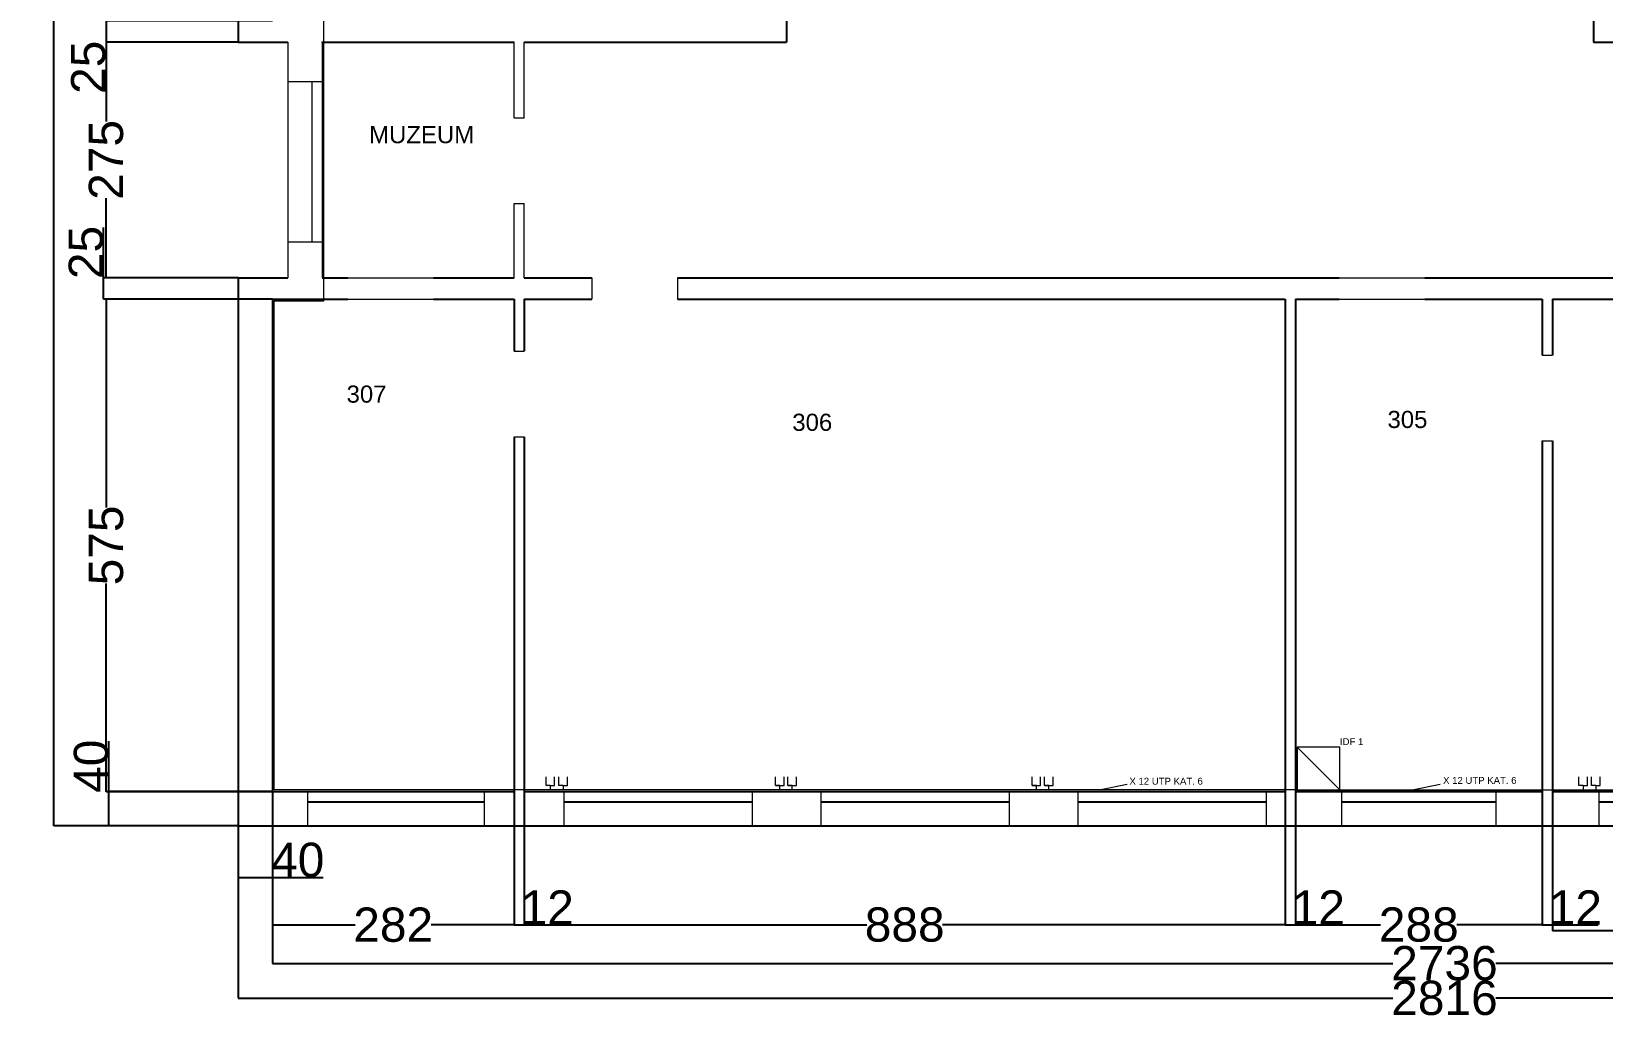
# Model space of a CAD drawing. Header units: inches. Extents: x -264 to 3260, y -2365 to 238.
# Drawn here: x -264 to 1570, y -2365 to -1210 of the extents above; entities that cross this region are included whole.
import ezdxf
from ezdxf.enums import TextEntityAlignment as Align

# ---------------------------------------------------------------- set-up
doc = ezdxf.new("R2010")
doc.units = ezdxf.units.IN
doc.header["$MEASUREMENT"] = 0
doc.layers.get('0').update_dxf_attribs({"lineweight": 0})
doc.layers.get('Defpoints').update_dxf_attribs({"lineweight": 0})
for name, color, linetype, lineweight in [('Gniazda', 6, 'Continuous', 0), ('Gniazda ucz.', 3, 'Continuous', 0), ('Kabel', 2, 'Continuous', 0), ('nazwy', 5, 'Continuous', 30), ('Opisy', 254, 'Continuous', 0), ('Przewiercenia', 42, 'Continuous', 0), ('Szafy', 4, 'Continuous', 0), ('wymiarowanie', 252, 'Continuous', 15), ('ściany', 7, 'Continuous', 35)]:
    doc.layers.add(name, color=color, linetype=linetype, lineweight=lineweight)
doc.styles.get("Standard").update_dxf_attribs({"font": 'arial.ttf', "height": 8})
doc.dimstyles.get("Standard").update_dxf_attribs({"dimtxt": 40, "dimasz": 0.2, "dimexe": 0.2, "dimexo": 0.05, "dimgap": 0.09, "dimtad": 0, "dimdec": 0, "dimzin": 0, "dimdsep": 46, "dimtxsty": 'Standard', "dimblk": 'VDDIM_DEFAULT', "dimcen": 0.09, "dimclre": 256, "dimclrt": 7, "dimadec": 0, "dimazin": 0, "dimtfac": 1, "dimtdec": 4, "dimtix": 1, "dimtmove": 0, "dimatfit": 3, "dimfxl": 0, "dimtolj": 1, "dimtzin": 0, "dimarcsym": 0})

# ---------------------------------------------------------------- blocks, each defined once
blk = doc.blocks.new('VDDIM_DEFAULT')
at = {"linetype": 'Continuous'}
blk.add_hatch(color=0, dxfattribs=at).paths.add_polyline_path([(0, 0), (-1, -0.1665), (-1, 0.1665)], flags=0)
at = {"color": 0, "linetype": 'Continuous'}
blk.add_lwpolyline([(0, 0), (-1, -0.1665), (-1, 0.1665), (0, 0)], dxfattribs=at)
blk = doc.blocks.new('*D52')
at = {"layer": 'Defpoints', "color": 0}
for p in [(-23, -2138), (2793, -2138), (2793, -2339)]:
    blk.add_point(p, dxfattribs=at)
at = {"layer": 'wymiarowanie', "lineweight": -2}
for p, q in [((-23, -2138.1), (-23, -2339.2)), ((2793, -2138), (2793, -2339.2))]:
    blk.add_line(p, q, dxfattribs=at)
at = {"layer": 'wymiarowanie', "color": 0, "lineweight": -2}
for p, q in [((-22.8, -2339), (1324.9, -2339)), ((2792.8, -2339), (1445.1, -2339))]:
    blk.add_line(p, q, dxfattribs=at)
at = {"layer": 'wymiarowanie', "color": 0, "lineweight": -2, "xscale": 0.2, "yscale": 0.2, "zscale": 0.2, "rotation": 180}
blk.add_blockref('VDDIM_DEFAULT', (-23, -2339), dxfattribs=at)
at = {"layer": 'wymiarowanie', "color": 0, "lineweight": -2, "xscale": 0.2, "yscale": 0.2, "zscale": 0.2}
blk.add_blockref('VDDIM_DEFAULT', (2793, -2339), dxfattribs=at)
at = {"layer": 'wymiarowanie', "color": 7, "insert": (1385, -2339), "char_height": 40, "attachment_point": 5}
blk.add_mtext('\\A1;2816', dxfattribs=at)
blk = doc.blocks.new('*D53')
at = {"layer": 'Defpoints', "color": 0}
for p in [(17, -2098), (2753, -2098), (2753, -2298.5)]:
    blk.add_point(p, dxfattribs=at)
at = {"layer": 'wymiarowanie', "lineweight": -2}
for p, q in [((17, -2098.1), (17, -2298.7)), ((2753, -2098.1), (2753, -2298.7))]:
    blk.add_line(p, q, dxfattribs=at)
at = {"layer": 'wymiarowanie', "color": 0, "lineweight": -2}
for p, q in [((17.2, -2298.5), (1324.9, -2298.5)), ((2752.8, -2298.5), (1445.1, -2298.5))]:
    blk.add_line(p, q, dxfattribs=at)
at = {"layer": 'wymiarowanie', "color": 0, "lineweight": -2, "xscale": 0.2, "yscale": 0.2, "zscale": 0.2, "rotation": 180}
blk.add_blockref('VDDIM_DEFAULT', (17, -2298.5), dxfattribs=at)
at = {"layer": 'wymiarowanie', "color": 0, "lineweight": -2, "xscale": 0.2, "yscale": 0.2, "zscale": 0.2}
blk.add_blockref('VDDIM_DEFAULT', (2753, -2298.5), dxfattribs=at)
at = {"layer": 'wymiarowanie', "color": 7, "insert": (1385, -2298.5), "char_height": 40, "attachment_point": 5}
blk.add_mtext('\\A1;2736', dxfattribs=at)
blk = doc.blocks.new('*D54')
at = {"layer": 'Defpoints', "color": 0}
for p in [(17, -2098), (-23, -2138.1), (17, -2198.4)]:
    blk.add_point(p, dxfattribs=at)
at = {"layer": 'wymiarowanie', "lineweight": -2}
for p, q in [((17, -2098.1), (17, -2198.6)), ((-23, -2138.1), (-23, -2198.6))]:
    blk.add_line(p, q, dxfattribs=at)
at = {"layer": 'wymiarowanie', "color": 0, "lineweight": -2}
for p, q in [((-22.8, -2198.4), (16.8, -2198.4)), ((17, -2198.4), (76.1, -2198.4))]:
    blk.add_line(p, q, dxfattribs=at)
at = {"layer": 'wymiarowanie', "color": 0, "lineweight": -2, "xscale": 0.2, "yscale": 0.2, "zscale": 0.2, "rotation": 180}
blk.add_blockref('VDDIM_DEFAULT', (-23, -2198.4), dxfattribs=at)
at = {"layer": 'wymiarowanie', "color": 0, "lineweight": -2, "xscale": 0.2, "yscale": 0.2, "zscale": 0.2}
blk.add_blockref('VDDIM_DEFAULT', (17, -2198.4), dxfattribs=at)
at = {"layer": 'wymiarowanie', "color": 7, "insert": (46.6, -2177.9), "char_height": 40, "attachment_point": 5}
blk.add_mtext('\\A1;40', dxfattribs=at)
blk = doc.blocks.new('*D55')
at = {"layer": 'Defpoints', "color": 0}
for p in [(17, -2098.1), (299, -2098.1), (299, -2253.6)]:
    blk.add_point(p, dxfattribs=at)
at = {"layer": 'wymiarowanie', "lineweight": -2}
for p, q in [((17, -2098.1), (17, -2253.8)), ((299, -2098.1), (299, -2253.8))]:
    blk.add_line(p, q, dxfattribs=at)
at = {"layer": 'wymiarowanie', "color": 0, "lineweight": -2}
for p, q in [((17.2, -2253.6), (113.7, -2253.6)), ((298.8, -2253.6), (202.3, -2253.6))]:
    blk.add_line(p, q, dxfattribs=at)
at = {"layer": 'wymiarowanie', "color": 0, "lineweight": -2, "xscale": 0.2, "yscale": 0.2, "zscale": 0.2, "rotation": 180}
blk.add_blockref('VDDIM_DEFAULT', (17, -2253.6), dxfattribs=at)
at = {"layer": 'wymiarowanie', "color": 0, "lineweight": -2, "xscale": 0.2, "yscale": 0.2, "zscale": 0.2}
blk.add_blockref('VDDIM_DEFAULT', (299, -2253.6), dxfattribs=at)
at = {"layer": 'wymiarowanie', "color": 7, "insert": (158, -2253.6), "char_height": 40, "attachment_point": 5}
blk.add_mtext('\\A1;282', dxfattribs=at)
blk = doc.blocks.new('*D56')
at = {"layer": 'Defpoints', "color": 0}
for p in [(299, -2098.1), (311, -2098), (311, -2253.4)]:
    blk.add_point(p, dxfattribs=at)
at = {"layer": 'wymiarowanie', "lineweight": -2}
for p, q in [((299, -2098.2), (299, -2253.6)), ((311, -2098.1), (311, -2253.6))]:
    blk.add_line(p, q, dxfattribs=at)
at = {"layer": 'wymiarowanie', "color": 0, "lineweight": -2}
for p, q in [((299.2, -2253.4), (310.8, -2253.4)), ((311, -2253.4), (364.4, -2253.4))]:
    blk.add_line(p, q, dxfattribs=at)
at = {"layer": 'wymiarowanie', "color": 0, "lineweight": -2, "xscale": 0.2, "yscale": 0.2, "zscale": 0.2, "rotation": 180}
blk.add_blockref('VDDIM_DEFAULT', (299, -2253.4), dxfattribs=at)
at = {"layer": 'wymiarowanie', "color": 0, "lineweight": -2, "xscale": 0.2, "yscale": 0.2, "zscale": 0.2}
blk.add_blockref('VDDIM_DEFAULT', (311, -2253.4), dxfattribs=at)
at = {"layer": 'wymiarowanie', "color": 7, "insert": (337.8, -2233.3), "char_height": 40, "attachment_point": 5}
blk.add_mtext('\\A1;12', dxfattribs=at)
blk = doc.blocks.new('*D57')
at = {"layer": 'Defpoints', "color": 0}
for p in [(311, -2098.1), (1199, -2098), (1199, -2253.4)]:
    blk.add_point(p, dxfattribs=at)
at = {"layer": 'wymiarowanie', "lineweight": -2}
for p, q in [((311, -2098.1), (311, -2253.6)), ((1199, -2098.1), (1199, -2253.6))]:
    blk.add_line(p, q, dxfattribs=at)
at = {"layer": 'wymiarowanie', "color": 0, "lineweight": -2}
for p, q in [((311.2, -2253.4), (710.7, -2253.4)), ((1198.8, -2253.4), (799.3, -2253.4))]:
    blk.add_line(p, q, dxfattribs=at)
at = {"layer": 'wymiarowanie', "color": 0, "lineweight": -2, "xscale": 0.2, "yscale": 0.2, "zscale": 0.2, "rotation": 180}
blk.add_blockref('VDDIM_DEFAULT', (311, -2253.4), dxfattribs=at)
at = {"layer": 'wymiarowanie', "color": 0, "lineweight": -2, "xscale": 0.2, "yscale": 0.2, "zscale": 0.2}
blk.add_blockref('VDDIM_DEFAULT', (1199, -2253.4), dxfattribs=at)
at = {"layer": 'wymiarowanie', "color": 7, "insert": (755, -2253.4), "char_height": 40, "attachment_point": 5}
blk.add_mtext('\\A1;888', dxfattribs=at)
blk = doc.blocks.new('*D58')
at = {"layer": 'Defpoints', "color": 0}
for p in [(1199, -2098), (1211, -2098), (1211, -2253.4)]:
    blk.add_point(p, dxfattribs=at)
at = {"layer": 'wymiarowanie', "lineweight": -2}
for p, q in [((1199, -2098.1), (1199, -2253.6)), ((1211, -2098.1), (1211, -2253.6))]:
    blk.add_line(p, q, dxfattribs=at)
at = {"layer": 'wymiarowanie', "color": 0, "lineweight": -2}
for p, q in [((1199.2, -2253.4), (1210.8, -2253.4)), ((1211, -2253.4), (1264.4, -2253.4))]:
    blk.add_line(p, q, dxfattribs=at)
at = {"layer": 'wymiarowanie', "color": 0, "lineweight": -2, "xscale": 0.2, "yscale": 0.2, "zscale": 0.2, "rotation": 180}
blk.add_blockref('VDDIM_DEFAULT', (1199, -2253.4), dxfattribs=at)
at = {"layer": 'wymiarowanie', "color": 0, "lineweight": -2, "xscale": 0.2, "yscale": 0.2, "zscale": 0.2}
blk.add_blockref('VDDIM_DEFAULT', (1211, -2253.4), dxfattribs=at)
at = {"layer": 'wymiarowanie', "color": 7, "insert": (1237.8, -2233.3), "char_height": 40, "attachment_point": 5}
blk.add_mtext('\\A1;12', dxfattribs=at)
blk = doc.blocks.new('*D59')
at = {"layer": 'Defpoints', "color": 0}
for p in [(1211, -2098), (1499, -2098), (1499, -2253.4)]:
    blk.add_point(p, dxfattribs=at)
at = {"layer": 'wymiarowanie', "lineweight": -2}
for p, q in [((1211, -2098.1), (1211, -2253.6)), ((1499, -2098.1), (1499, -2253.6))]:
    blk.add_line(p, q, dxfattribs=at)
at = {"layer": 'wymiarowanie', "color": 0, "lineweight": -2}
for p, q in [((1211.2, -2253.4), (1310.4, -2253.4)), ((1498.8, -2253.4), (1399.6, -2253.4))]:
    blk.add_line(p, q, dxfattribs=at)
at = {"layer": 'wymiarowanie', "color": 0, "lineweight": -2, "xscale": 0.2, "yscale": 0.2, "zscale": 0.2, "rotation": 180}
blk.add_blockref('VDDIM_DEFAULT', (1211, -2253.4), dxfattribs=at)
at = {"layer": 'wymiarowanie', "color": 0, "lineweight": -2, "xscale": 0.2, "yscale": 0.2, "zscale": 0.2}
blk.add_blockref('VDDIM_DEFAULT', (1499, -2253.4), dxfattribs=at)
at = {"layer": 'wymiarowanie', "color": 7, "insert": (1355, -2253.4), "char_height": 40, "attachment_point": 5}
blk.add_mtext('\\A1;288', dxfattribs=at)
blk = doc.blocks.new('*D60')
at = {"layer": 'Defpoints', "color": 0}
for p in [(1499, -2098), (1511, -2098), (1511, -2253.4)]:
    blk.add_point(p, dxfattribs=at)
at = {"layer": 'wymiarowanie', "lineweight": -2}
for p, q in [((1499, -2098.1), (1499, -2253.6)), ((1511, -2098.1), (1511, -2253.6))]:
    blk.add_line(p, q, dxfattribs=at)
at = {"layer": 'wymiarowanie', "color": 0, "lineweight": -2}
for p, q in [((1499.2, -2253.4), (1510.8, -2253.4)), ((1511, -2253.4), (1564.4, -2253.4))]:
    blk.add_line(p, q, dxfattribs=at)
at = {"layer": 'wymiarowanie', "color": 0, "lineweight": -2, "xscale": 0.2, "yscale": 0.2, "zscale": 0.2, "rotation": 180}
blk.add_blockref('VDDIM_DEFAULT', (1499, -2253.4), dxfattribs=at)
at = {"layer": 'wymiarowanie', "color": 0, "lineweight": -2, "xscale": 0.2, "yscale": 0.2, "zscale": 0.2}
blk.add_blockref('VDDIM_DEFAULT', (1511, -2253.4), dxfattribs=at)
at = {"layer": 'wymiarowanie', "color": 7, "insert": (1537.8, -2233.3), "char_height": 40, "attachment_point": 5}
blk.add_mtext('\\A1;12', dxfattribs=at)
blk = doc.blocks.new('*D61')
at = {"layer": 'Defpoints', "color": 0}
for p in [(1511, -2098.1), (2399, -2098.1), (2399, -2260.3)]:
    blk.add_point(p, dxfattribs=at)
at = {"layer": 'wymiarowanie', "lineweight": -2}
for p, q in [((1511, -2098.1), (1511, -2260.5)), ((2399, -2098.1), (2399, -2260.5))]:
    blk.add_line(p, q, dxfattribs=at)
at = {"layer": 'wymiarowanie', "color": 0, "lineweight": -2}
for p, q in [((1511.2, -2260.3), (1910.7, -2260.3)), ((2398.8, -2260.3), (1999.3, -2260.3))]:
    blk.add_line(p, q, dxfattribs=at)
at = {"layer": 'wymiarowanie', "color": 0, "lineweight": -2, "xscale": 0.2, "yscale": 0.2, "zscale": 0.2, "rotation": 180}
blk.add_blockref('VDDIM_DEFAULT', (1511, -2260.3), dxfattribs=at)
at = {"layer": 'wymiarowanie', "color": 0, "lineweight": -2, "xscale": 0.2, "yscale": 0.2, "zscale": 0.2}
blk.add_blockref('VDDIM_DEFAULT', (2399, -2260.3), dxfattribs=at)
at = {"layer": 'wymiarowanie', "color": 7, "insert": (1955, -2260.3), "char_height": 40, "attachment_point": 5}
blk.add_mtext('\\A1;888', dxfattribs=at)
blk = doc.blocks.new('*D86')
at = {"layer": 'Defpoints', "color": 0}
for p in [(-238, 18.1), (-23, 18.1), (-23, -2138)]:
    blk.add_point(p, dxfattribs=at)
at = {"layer": 'wymiarowanie', "lineweight": -2}
for p, q in [((-23.05, 18.1), (-238.2, 18.1)), ((-23.05, -2138), (-238.2, -2138))]:
    blk.add_line(p, q, dxfattribs=at)
at = {"layer": 'wymiarowanie', "color": 0, "lineweight": -2}
for p, q in [((-238, 17.9), (-238, -999.86)), ((-238, -2137.8), (-238, -1120.04))]:
    blk.add_line(p, q, dxfattribs=at)
at = {"layer": 'wymiarowanie', "color": 0, "lineweight": -2, "xscale": 0.2, "yscale": 0.2, "zscale": 0.2}
for p, rotation in [((-238, 18.1), 89.99999999999991), ((-238, -2138), 269.9999999999999)]:
    blk.add_blockref('VDDIM_DEFAULT', p, dxfattribs=dict(at, rotation=rotation))
at = {"layer": 'wymiarowanie', "color": 7, "insert": (-238, -1059.95), "char_height": 40, "attachment_point": 5, "rotation": 90}
blk.add_mtext('\\A1;2156', dxfattribs=at)
blk = doc.blocks.new('*D87')
at = {"layer": 'Defpoints', "color": 0}
for p in [(-174, -2098), (17, -2098), (-23.05, -2138)]:
    blk.add_point(p, dxfattribs=at)
at = {"layer": 'wymiarowanie', "color": 0, "lineweight": -2}
for p, q in [((-174, -2098), (-174, -2038.94)), ((-174, -2137.8), (-174, -2098.2))]:
    blk.add_line(p, q, dxfattribs=at)
at = {"layer": 'wymiarowanie', "lineweight": -2}
for p, q in [((16.95, -2098), (-174.2, -2098)), ((-23.1, -2138), (-174.2, -2138))]:
    blk.add_line(p, q, dxfattribs=at)
at = {"layer": 'wymiarowanie', "color": 0, "lineweight": -2, "xscale": 0.2, "yscale": 0.2, "zscale": 0.2}
for p, rotation in [((-174, -2098), 89.9999999999999), ((-174, -2138), 269.9999999999999)]:
    blk.add_blockref('VDDIM_DEFAULT', p, dxfattribs=dict(at, rotation=rotation))
at = {"layer": 'wymiarowanie', "color": 7, "insert": (-194.51, -2068.37), "char_height": 40, "attachment_point": 5, "rotation": 90}
blk.add_mtext('\\A1;40', dxfattribs=at)
blk = doc.blocks.new('*D88')
at = {"layer": 'Defpoints', "color": 0}
for p in [(-177, -1523), (17, -1523), (17, -2098.1)]:
    blk.add_point(p, dxfattribs=at)
at = {"layer": 'wymiarowanie', "lineweight": -2}
for p, q in [((16.95, -1523), (-177.2, -1523)), ((16.95, -2098.1), (-177.2, -2098.1))]:
    blk.add_line(p, q, dxfattribs=at)
at = {"layer": 'wymiarowanie', "color": 0, "lineweight": -2}
for p, q in [((-177, -1523.2), (-177, -1766.18)), ((-177, -2097.9), (-177, -1854.92))]:
    blk.add_line(p, q, dxfattribs=at)
at = {"layer": 'wymiarowanie', "color": 0, "lineweight": -2, "xscale": 0.2, "yscale": 0.2, "zscale": 0.2}
for p, rotation in [((-177, -1523), 89.99999999999993), ((-177, -2098.1), 269.9999999999999)]:
    blk.add_blockref('VDDIM_DEFAULT', p, dxfattribs=dict(at, rotation=rotation))
at = {"layer": 'wymiarowanie', "color": 7, "insert": (-177, -1810.55), "char_height": 40, "attachment_point": 5, "rotation": 90}
blk.add_mtext('\\A1;575', dxfattribs=at)
blk = doc.blocks.new('*D89')
at = {"layer": 'Defpoints', "color": 0}
for p in [(-180, -1498), (-23, -1498), (17, -1523)]:
    blk.add_point(p, dxfattribs=at)
at = {"layer": 'wymiarowanie', "color": 0, "lineweight": -2}
for p, q in [((-180, -1498), (-180, -1439.42)), ((-180, -1522.8), (-180, -1498.2))]:
    blk.add_line(p, q, dxfattribs=at)
at = {"layer": 'wymiarowanie', "lineweight": -2}
for p, q in [((-23.05, -1498), (-180.2, -1498)), ((16.95, -1523), (-180.2, -1523))]:
    blk.add_line(p, q, dxfattribs=at)
at = {"layer": 'wymiarowanie', "color": 0, "lineweight": -2, "xscale": 0.2, "yscale": 0.2, "zscale": 0.2}
for p, rotation in [((-180, -1498), 89.99999999999993), ((-180, -1523), 269.9999999999999)]:
    blk.add_blockref('VDDIM_DEFAULT', p, dxfattribs=dict(at, rotation=rotation))
at = {"layer": 'wymiarowanie', "color": 7, "insert": (-200.51, -1468.61), "char_height": 40, "attachment_point": 5, "rotation": 90}
blk.add_mtext('\\A1;25', dxfattribs=at)
blk = doc.blocks.new('*D90')
at = {"layer": 'Defpoints', "color": 0}
for p in [(-177, -1223), (-23, -1223), (-23, -1498)]:
    blk.add_point(p, dxfattribs=at)
at = {"layer": 'wymiarowanie', "lineweight": -2}
for p, q in [((-23.05, -1223), (-177.2, -1223)), ((-23.05, -1498), (-177.2, -1498))]:
    blk.add_line(p, q, dxfattribs=at)
at = {"layer": 'wymiarowanie', "color": 0, "lineweight": -2}
for p, q in [((-177, -1223.2), (-177, -1315.79)), ((-177, -1497.8), (-177, -1405.21))]:
    blk.add_line(p, q, dxfattribs=at)
at = {"layer": 'wymiarowanie', "color": 0, "lineweight": -2, "xscale": 0.2, "yscale": 0.2, "zscale": 0.2}
for p, rotation in [((-177, -1223), 89.99999999999991), ((-177, -1498), 269.9999999999999)]:
    blk.add_blockref('VDDIM_DEFAULT', p, dxfattribs=dict(at, rotation=rotation))
at = {"layer": 'wymiarowanie', "color": 7, "insert": (-177, -1360.5), "char_height": 40, "attachment_point": 5, "rotation": 90}
blk.add_mtext('\\A1;275', dxfattribs=at)
blk = doc.blocks.new('*D91')
at = {"layer": 'Defpoints', "color": 0}
for p in [(17, -1198), (-177.2, -1223), (-23, -1223)]:
    blk.add_point(p, dxfattribs=at)
at = {"layer": 'wymiarowanie', "lineweight": -2}
for p, q in [((16.95, -1198), (-177.4, -1198)), ((-23.05, -1223), (-177.4, -1223))]:
    blk.add_line(p, q, dxfattribs=at)
at = {"layer": 'wymiarowanie', "color": 0, "lineweight": -2}
for p, q in [((-177.2, -1198.2), (-177.2, -1222.8)), ((-177.2, -1223), (-177.2, -1281.58))]:
    blk.add_line(p, q, dxfattribs=at)
at = {"layer": 'wymiarowanie', "color": 0, "lineweight": -2, "xscale": 0.2, "yscale": 0.2, "zscale": 0.2}
for p, rotation in [((-177.2, -1198), 89.99999999999993), ((-177.2, -1223), 269.9999999999999)]:
    blk.add_blockref('VDDIM_DEFAULT', p, dxfattribs=dict(at, rotation=rotation))
at = {"layer": 'wymiarowanie', "color": 7, "insert": (-197.71, -1252.39), "char_height": 40, "attachment_point": 5, "rotation": 90}
blk.add_mtext('\\A1;25', dxfattribs=at)
blk = doc.blocks.new('VDRAWCLIP1617954900')
at = {"layer": 'Gniazda ucz.', "linetype": 'Continuous', "lineweight": 0}
for p, q in [((0, 5), (0, 15)), ((5, 5), (0, 5)), ((0, 5), (10, 5)), ((5, 0), (5, 5)), ((10, 5), (10, 15))]:
    blk.add_line(p, q, dxfattribs=at)
blk = doc.blocks.new('VDRAWCLIP1617954937')
at = {"layer": 'Gniazda ucz.', "linetype": 'Continuous', "lineweight": 0}
for p, q in [((14.5, 5), (14.5, 15)), ((19.5, 5), (14.5, 5)), ((14.5, 5), (24.5, 5)), ((19.5, 0), (19.5, 5)), ((24.5, 5), (24.5, 15))]:
    blk.add_line(p, q, dxfattribs=at)
at = {"layer": 'Gniazda ucz.', "linetype": 'Continuous'}
blk.add_blockref('VDRAWCLIP1617954900', (0, 0), dxfattribs=at)
blk = doc.blocks.new('VDRAWCLIP1617955192')
at = {"layer": 'Gniazda ucz.', "linetype": 'Continuous'}
blk.add_blockref('VDRAWCLIP1617954937', (0, 0), dxfattribs=at)
blk = doc.blocks.new('VDRAWCLIP1617955270')
at = {"layer": 'Gniazda', "linetype": 'Continuous'}
blk.add_blockref('VDRAWCLIP1617955192', (0, 0), dxfattribs=at)
blk = doc.blocks.new('VDRAWCLIP1617955277')
at = {"layer": 'Gniazda', "linetype": 'Continuous'}
blk.add_blockref('VDRAWCLIP1617955192', (0, 0), dxfattribs=at)
blk = doc.blocks.new('VDRAWCLIP1617798703')
at = {"layer": 'Gniazda', "linetype": 'Continuous', "lineweight": 0}
for p, q in [((0, 5), (0, 15)), ((5, 5), (0, 5)), ((5, 5), (5, 0)), ((5, 5), (10, 5)), ((10, 5), (10, 15))]:
    blk.add_line(p, q, dxfattribs=at)
blk = doc.blocks.new('VDRAWCLIP1617798856')
at = {"layer": 'Gniazda', "linetype": 'Continuous'}
blk.add_blockref('VDRAWCLIP1617798703', (0, 0), dxfattribs=at)
blk = doc.blocks.new('VDRAWCLIP1617798883')
at = {"layer": 'Gniazda', "linetype": 'Continuous'}
for name, p in [('VDRAWCLIP1617798703', (0, 0.1)), ('VDRAWCLIP1617798856', (14.9, 0))]:
    blk.add_blockref(name, p, dxfattribs=at)
blk = doc.blocks.new('VDRAWCLIP1617955138')
at = {"layer": 'Gniazda', "linetype": 'Continuous'}
blk.add_blockref('VDRAWCLIP1617798883', (0, 0), dxfattribs=at)
blk = doc.blocks.new('VDRAWCLIP1617955368')
at = {"layer": 'Gniazda ucz.', "linetype": 'Continuous'}
blk.add_blockref('VDRAWCLIP1617955138', (0, 0), dxfattribs=at)
blk = doc.blocks.new('VDRAWCLIP1617955377')
at = {"layer": 'Gniazda ucz.', "linetype": 'Continuous'}
blk.add_blockref('VDRAWCLIP1617955368', (0, 0), dxfattribs=at)
blk = doc.blocks.new('VDRAWCLIP1617955384')
at = {"layer": 'Gniazda ucz.', "linetype": 'Continuous'}
blk.add_blockref('VDRAWCLIP1617955368', (0, 0), dxfattribs=at)
blk = doc.blocks.new('VDRAWCLIP1618071948')
at = {"layer": 'Opisy', "linetype": 'Continuous', "lineweight": 0}
blk.add_text('X 12 UTP KAT. 6', height=8, dxfattribs=at).set_placement((0, 0), align=Align.BOTTOM_LEFT)
blk = doc.blocks.new('VDRAWCLIP1618072011')
at = {"layer": 'Opisy', "linetype": 'Continuous', "lineweight": 0}
blk.add_line((30.8, 6.2), (0, 0), dxfattribs=at)

msp = doc.modelspace()

# ---------------------------------------------------------------- linework, layer by layer
at = {"layer": 'Kabel', "linetype": 'Continuous', "lineweight": 0}
for p, q in [((77, -1498), (77, -1223)), ((19, -2096), (19, -1525)), ((19, -1525), (77, -1525)), ((299, -2096), (19, -2096)), ((1199, -2096), (311, -2096)), ((1211, -2096), (1499, -2096)), ((1511, -2096), (2397, -2096))]:
    msp.add_line(p, q, dxfattribs=at)
at = {"layer": 'Opisy', "linetype": 'Continuous', "lineweight": 0}
msp.add_line((1014.8, -2089.8), (983.9, -2096), dxfattribs=at)
at = {"layer": 'Przewiercenia', "linetype": 'Continuous', "lineweight": 0}
for p, q in [((77, -1223), (77, -1198)), ((77, -1525), (77, -1498)), ((311, -2096), (299, -2096)), ((1211, -2096), (1199, -2096)), ((1499, -2096), (1511, -2096))]:
    msp.add_line(p, q, dxfattribs=at)
at = {"layer": 'Szafy', "linetype": 'Continuous', "lineweight": 0}
for p, q in [((1263, -2046), (1213, -2046)), ((1213, -2046), (1213, -2096)), ((1213, -2046), (1263, -2096)), ((1263, -2096), (1263, -2046)), ((1213, -2096), (1263, -2096))]:
    msp.add_line(p, q, dxfattribs=at)
at = {"layer": 'ściany', "lineweight": 25}
for p, q in [((-23, 18), (-23, -1223)), ((617, -468), (617, -1223)), ((-23, -1498), (-23, -2138)), ((17, -1523), (17, -2098)), ((299, -1523), (299, -1583.8)), ((311, -1523), (311, -1583.8)), ((1199, -1523), (1199, -2098)), ((1211, -1523), (1211, -2098)), ((1499, -1523), (1499, -1588.3)), ((1511, -1523), (1511, -1588.3)), ((299, -1683.8), (299, -2098)), ((311, -1683.8), (311, -2098)), ((1499, -1688.3), (1499, -2098)), ((1511, -1688.3), (1511, -2098))]:
    msp.add_line(p, q, dxfattribs=at)
at = {"layer": 'ściany', "linetype": 'Continuous', "lineweight": 25}
for p, q in [((1559, -623), (1559, -1223)), ((-23, -1223), (35, -1223)), ((75, -1223), (299, -1223)), ((311, -1223), (617, -1223)), ((1559, -1223), (2316.9, -1223)), ((-23, -1498), (35, -1498)), ((75, -1498), (105, -1498)), ((205, -1498), (299, -1498)), ((311, -1498), (390, -1498)), ((490, -1498), (1262, -1498)), ((1362, -1498), (1598.5, -1498)), ((17, -1523), (105, -1523)), ((205, -1523), (299, -1523)), ((311, -1523), (390, -1523)), ((490, -1523), (1199, -1523)), ((1211, -1523), (1262, -1523)), ((1362, -1523), (1499, -1523)), ((1511, -1523), (1597.7, -1523)), ((17, -2098), (299, -2098)), ((311, -2098), (1199, -2098)), ((1211, -2098), (1499, -2098)), ((1511, -2098), (2399, -2098)), ((58, -2110), (264, -2110)), ((357, -2110), (577, -2110)), ((657, -2110), (877, -2110)), ((957, -2110), (1177, -2110)), ((1265, -2110), (1445, -2110)), ((1565, -2110), (1785, -2110)), ((-23, -2138), (2793, -2138)), ((-23, -2138), (2793, -2138))]:
    msp.add_line(p, q, dxfattribs=at)
at = {"layer": 'ściany', "linetype": 'Continuous', "lineweight": 0}
for p, q in [((35, -1223), (35, -1498)), ((75, -1223), (75, -1498)), ((299, -1311.3), (299, -1223)), ((311, -1311.7), (311, -1223)), ((35, -1269), (75, -1269)), ((63, -1269), (63, -1456)), ((299, -1311.3), (311, -1311.3)), ((299, -1498), (299, -1411.3)), ((299, -1411.3), (311, -1411.3)), ((311, -1498), (311, -1411.3)), ((35, -1456), (75, -1456)), ((105, -1498), (205, -1498)), ((390, -1498), (390, -1523)), ((490, -1498), (490, -1523)), ((1262, -1498), (1362, -1498)), ((105, -1523), (205, -1523)), ((1262, -1523), (1362, -1523)), ((299, -1583.8), (311, -1583.8)), ((1499, -1588.3), (1511, -1588.3)), ((299, -1683.8), (311, -1683.8)), ((1499, -1688.3), (1511, -1688.3)), ((58, -2098), (58, -2138)), ((264, -2098), (264, -2138)), ((357, -2098), (357, -2138)), ((577, -2098), (577, -2138)), ((657, -2098), (657, -2138)), ((877, -2098), (877, -2138)), ((957, -2098), (957, -2138)), ((1177, -2098), (1177, -2138)), ((1265, -2098), (1265, -2138)), ((1445, -2098), (1445, -2138)), ((1565, -2098), (1565, -2138))]:
    msp.add_line(p, q, dxfattribs=at)
for p in [(-23, -1223), (75, -1223), (5, -1498), (5, -1498), (5, -1498)]:
    msp.add_point(p, dxfattribs=at)

# ---------------------------------------------------------------- block references
at = {"layer": 'Gniazda ucz.', "linetype": 'Continuous'}
for name, p in [('VDRAWCLIP1617955384', (336.4, -2095.9)), ('VDRAWCLIP1617955277', (604.2, -2095.9)), ('VDRAWCLIP1617955270', (903.7, -2095.9)), ('VDRAWCLIP1617955377', (1541.9, -2095.9))]:
    msp.add_blockref(name, p, dxfattribs=at)
at = {"layer": 'Opisy', "linetype": 'Continuous'}
for name, p in [('VDRAWCLIP1618072011', (1349.1, -2096)), ('VDRAWCLIP1618071948', (1383.4, -2091.3))]:
    msp.add_blockref(name, p, dxfattribs=at)

# ---------------------------------------------------------------- texts
at = {"layer": 'nazwy', "linetype": 'Continuous', "lineweight": 0}
for s, p in [('MUZEUM', (129.9, -1347)), ('307', (103.6, -1649.9)), ('306', (623.8, -1682.8)), ('305', (1318.5, -1679.5))]:
    msp.add_text(s, height=20, dxfattribs=at).set_placement(p, align=Align.BOTTOM_LEFT)
at = {"layer": 'Opisy', "linetype": 'Continuous', "lineweight": 0}
for s, p in [('IDF 1', (1263, -2046)), ('X 12 UTP KAT. 6', (1017.3, -2092.2))]:
    msp.add_text(s, height=8, dxfattribs=at).set_placement(p, align=Align.BOTTOM_LEFT)

# ---------------------------------------------------------------- dimensions: what is measured, and where the dimension line sits
at = {"layer": 'wymiarowanie', "linetype": 'Continuous', "lineweight": 0}
for base, p1, p2, picture, middle in [((-238, 18.1), (-23, -2138), (-23, 18.1), '*D86', (-238, -1060)), ((-177.2, -1223), (17, -1198), (-23, -1223), '*D91', (-197.7, -1252.4)), ((-177, -1223), (-23, -1498), (-23, -1223), '*D90', (-177, -1360.5)), ((-180, -1498), (17, -1523), (-23, -1498), '*D89', (-200.5, -1468.6)), ((-177, -1523), (17, -2098.1), (17, -1523), '*D88', (-177, -1810.5)), ((-174, -2098), (-23.1, -2138), (17, -2098), '*D87', (-194.5, -2068.4))]:
    dim = msp.add_linear_dim(base=base, p1=p1, p2=p2, angle=90, dimstyle='Standard', dxfattribs=at)
    dim.commit()
    dim.dimension.update_dxf_attribs({"geometry": picture, "text_midpoint": middle})
for base, p1, p2, picture, middle in [((17, -2198.4), (-23, -2138.1), (17, -2098), '*D54', (46.6, -2177.9)), ((2753, -2298.5), (17, -2098), (2753, -2098), '*D53', (1385, -2298.5)), ((299, -2253.6), (17, -2098.1), (299, -2098.1), '*D55', (158, -2253.6)), ((311, -2253.4), (299, -2098.1), (311, -2098), '*D56', (337.8, -2233.3)), ((1199, -2253.4), (311, -2098.1), (1199, -2098), '*D57', (755, -2253.4)), ((1211, -2253.4), (1199, -2098), (1211, -2098), '*D58', (1237.8, -2233.3)), ((1499, -2253.4), (1211, -2098), (1499, -2098), '*D59', (1355, -2253.4)), ((1511, -2253.4), (1499, -2098), (1511, -2098), '*D60', (1537.8, -2233.3)), ((2399, -2260.3), (1511, -2098.1), (2399, -2098.1), '*D61', (1955, -2260.3)), ((2793, -2339), (-23, -2138), (2793, -2138), '*D52', (1385, -2339))]:
    dim = msp.add_linear_dim(base=base, p1=p1, p2=p2, dimstyle='Standard', dxfattribs=at)
    dim.commit()
    dim.dimension.update_dxf_attribs({"geometry": picture, "text_midpoint": middle})

doc.saveas('drawing.dxf')
